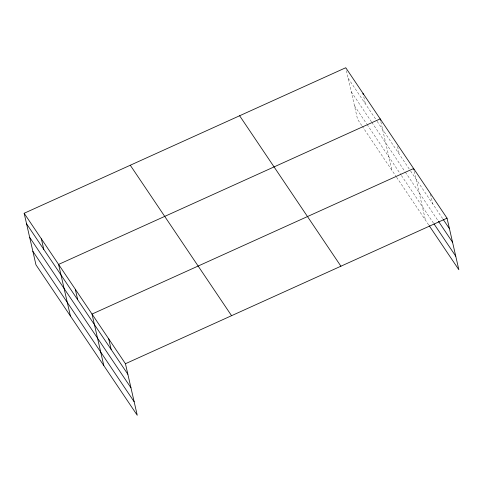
<?xml version="1.0" encoding="UTF-8"?>
<svg xmlns="http://www.w3.org/2000/svg" width="483" height="483" viewBox="0 0 483 483"><rect width="100%" height="100%" fill="white"/><g stroke="black" fill="none" stroke-linecap="round" stroke-linejoin="round"><path stroke-width="0.36" stroke-dasharray="2.42 1.81" d="M348.165 78.288L376.728 120.702M377.145 121.33L410.182 170.396M410.604 171.018L442.772 218.799M351.268 91.818L371.427 121.758M371.844 122.38L404.923 171.513M405.346 172.135L437.936 220.538M354.456 105.753L366.639 123.847M367.056 124.469L401.017 174.9M401.433 175.522L433.607 223.309M361.755 125.526L357.559 119.283L345.913 68.435M362.178 126.148L396.175 176.639M396.591 177.261L428.765 225.048M430.492 194.057L432.744 203.904M414.263 171.344L425.42 220.085M397.545 146.518L399.32 154.258M380.833 121.698L391.997 170.439M363.777 96.823L365.39 103.863"/><path stroke-width="0.72" d="M24.15 213.269L125.441 363.717L137.25 415.271L35.959 264.823L24.15 213.269L345.75 67.729L447.041 218.177L458.85 269.731L429.182 225.67M125.441 363.717L447.041 218.177M443.195 219.421L449.462 228.731M438.353 221.16L452.559 242.261M434.024 223.931L455.753 256.201M239.622 115.757L340.913 266.205M130.277 165.24L231.568 315.689M26.565 223.828L127.862 374.271M29.668 237.358L130.959 387.801M32.856 251.293L134.153 401.741M413.937 169.938L413.617 168.531L92.018 314.071L103.821 365.625M380.513 120.291L380.187 118.884L58.588 264.424L70.397 315.979M362.968 93.31L363.294 94.716M108.729 338.891L111.144 349.444M75.306 289.245L77.721 299.798M41.369 238.85L43.79 249.403"/></g></svg>
